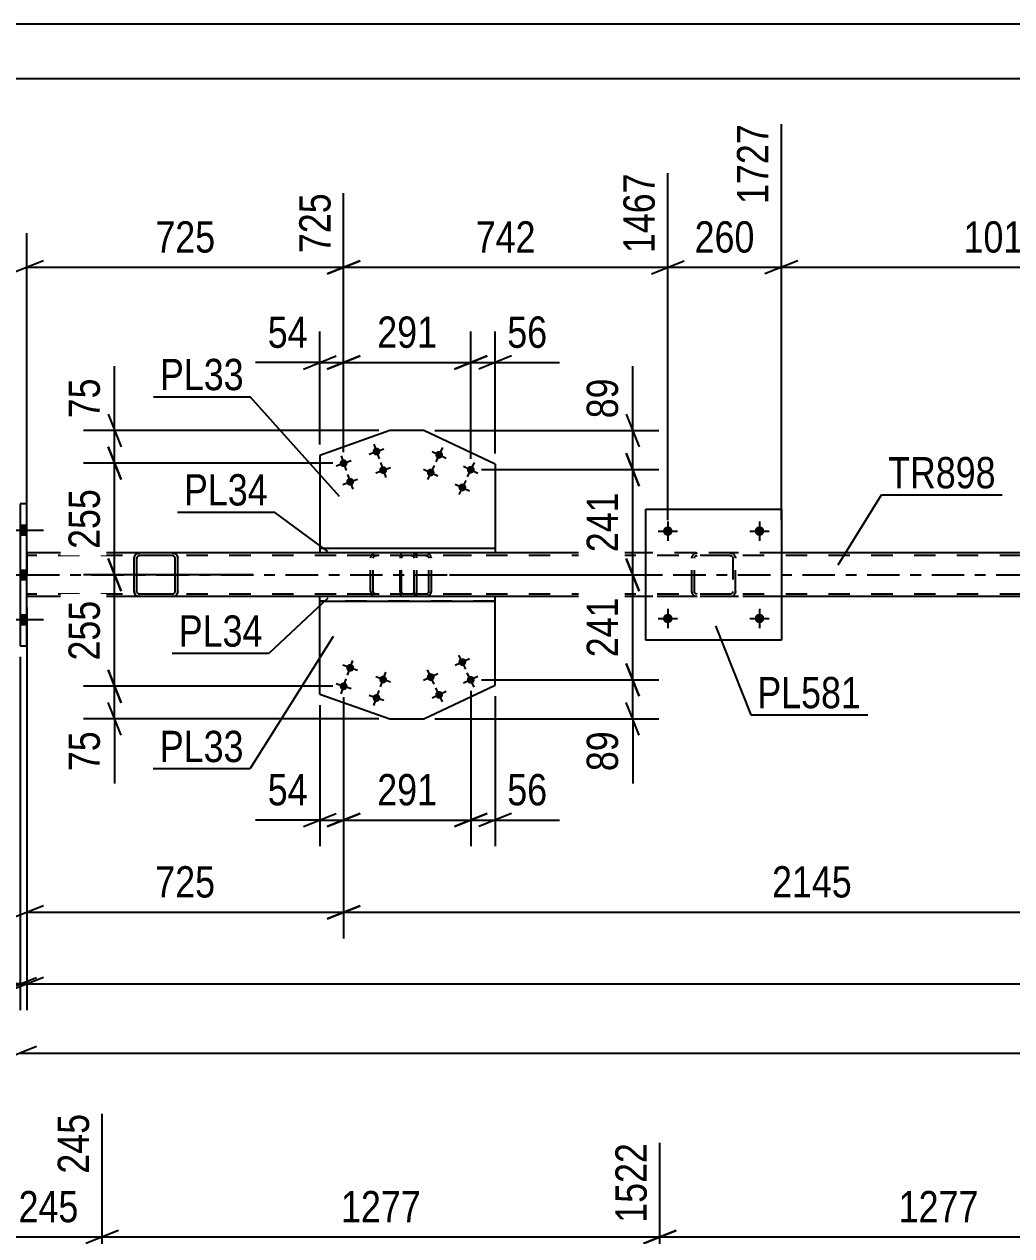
# Model space of a CAD drawing. Header units: millimetres. Extents: x 0 to 841, y 0 to 594.
# Drawn here: x 97.5 to 187.9, y 483.1 to 594 of the extents above; entities that cross this region are included whole.
import ezdxf

# ---------------------------------------------------------------- set-up
doc = ezdxf.new("R2010")
doc.units = ezdxf.units.MM
doc.linetypes.add('DXK_LINE_DOT2', pattern=[3.9198, 1.9599, -1.9599])
doc.linetypes.add('DXK_LINE_DOT3', pattern=[5.9187, 2.979, -0.9799, 0.9799, -0.9799])
doc.styles.add('Arial Narrow', font='ARIALN.TTF', dxfattribs={"height": 0.2})

# ---------------------------------------------------------------- blocks, each defined once
blk = doc.blocks.new('Unknown-275727060-1137')
at = {"color": 5, "linetype": 'Continuous'}
for p, q in [((841, 594), (0, 594)), ((836, 589), (5, 589))]:
    blk.add_line(p, q, dxfattribs=at)
blk = doc.blocks.new('Bolt-275727060-3352 - 3346')
at = {"linetype": 'Continuous'}
for points in [[(130.06, 554.99, -1), (129.38, 554.75, -1)], [(127.05, 553.92, -1), (126.37, 553.68, -1)], [(130.67, 553.29, -1), (129.99, 553.05, -1)], [(127.65, 552.22, -1), (126.97, 551.98, -1)]]:
    blk.add_hatch(color=1, dxfattribs=at).paths.add_polyline_path(points)
at = {"color": 1, "linetype": 'Continuous'}
for p, q in [((129.05, 554.63), (130.4, 555.11)), ((129.48, 555.55), (129.96, 554.19)), ((126.03, 553.56), (127.39, 554.04)), ((126.47, 554.48), (126.95, 553.12)), ((130.09, 553.85), (130.57, 552.49)), ((127.07, 552.78), (127.55, 551.42)), ((129.65, 552.93), (131, 553.41)), ((126.63, 551.86), (127.99, 552.34))]:
    blk.add_line(p, q, dxfattribs=at)
blk = doc.blocks.new('Bolt-275727060-3349 - 3346')
at = {"linetype": 'Continuous'}
for points in [[(137.26, 535.43, -1), (137.91, 535.74, -1)], [(134.36, 534.06, -1), (135.01, 534.37, -1)], [(138.03, 533.8, -1), (138.68, 534.11, -1)], [(135.13, 532.43, -1), (135.78, 532.74, -1)]]:
    blk.add_hatch(color=1, dxfattribs=at).paths.add_polyline_path(points)
at = {"color": 1, "linetype": 'Continuous'}
for p, q in [((138.23, 535.89), (136.93, 535.27)), ((137.89, 534.93), (137.27, 536.23)), ((135, 533.56), (134.38, 534.87)), ((135.34, 534.52), (134.04, 533.91)), ((139, 534.26), (137.7, 533.65)), ((138.66, 533.3), (138.04, 534.61)), ((136.11, 532.9), (134.81, 532.28)), ((135.77, 531.94), (135.15, 533.24))]:
    blk.add_line(p, q, dxfattribs=at)
blk = doc.blocks.new('Bolt-275727060-3350 - 3346')
at = {"linetype": 'Continuous'}
for points in [[(126.97, 535.18, -1), (127.65, 534.94, -1)], [(126.37, 533.49, -1), (127.05, 533.25, -1)], [(129.99, 534.11, -1), (130.66, 533.87, -1)], [(129.38, 532.42, -1), (130.06, 532.18, -1)]]:
    blk.add_hatch(color=1, dxfattribs=at).paths.add_polyline_path(points)
at = {"color": 1, "linetype": 'Continuous'}
for p, q in [((127.99, 534.82), (126.63, 535.3)), ((127.07, 534.39), (127.55, 535.74)), ((126.47, 532.69), (126.95, 534.05)), ((131, 533.75), (129.65, 534.23)), ((130.08, 533.32), (130.57, 534.67)), ((127.39, 533.13), (126.03, 533.61)), ((129.48, 531.62), (129.96, 532.98)), ((130.4, 532.06), (129.04, 532.54))]:
    blk.add_line(p, q, dxfattribs=at)
blk = doc.blocks.new('Bolt-275727060-3351 - 3346')
at = {"linetype": 'Continuous'}
for points in [[(135.78, 554.42, -1), (135.13, 554.73, -1)], [(135.01, 552.8, -1), (134.36, 553.1, -1)], [(138.68, 553.05, -1), (138.03, 553.36, -1)], [(137.91, 551.43, -1), (137.26, 551.74, -1)]]:
    blk.add_hatch(color=1, dxfattribs=at).paths.add_polyline_path(points)
at = {"color": 1, "linetype": 'Continuous'}
for p, q in [((134.81, 554.88), (136.11, 554.27)), ((135.77, 555.23), (135.15, 553.93)), ((138.66, 553.86), (138.04, 552.56)), ((134.04, 553.26), (135.34, 552.64)), ((135, 553.6), (134.38, 552.3)), ((137.7, 553.52), (139, 552.9)), ((136.93, 551.89), (138.23, 551.27)), ((137.89, 552.23), (137.27, 550.93))]:
    blk.add_line(p, q, dxfattribs=at)
blk = doc.blocks.new('Bolt-275727060-3372 - 3346')
at = {"linetype": 'Continuous'}
for points in [[(97.71, 547.24), (97.71, 548.12), (97.07, 548.12), (97.07, 547.24)], [(97.71, 547.24), (97.71, 548.12), (97.07, 548.12), (97.07, 547.24)], [(97.71, 547.24), (97.71, 548.12), (97.07, 548.12), (97.07, 547.24)], [(97.71, 543.14), (97.71, 544.02), (97.07, 544.02), (97.07, 543.14)], [(97.71, 543.14), (97.71, 544.02), (97.07, 544.02), (97.07, 543.14)], [(97.71, 539.04), (97.71, 539.92), (97.07, 539.92), (97.07, 539.04)], [(97.71, 539.04), (97.71, 539.92), (97.07, 539.92), (97.07, 539.04)], [(97.71, 539.04), (97.71, 539.92), (97.07, 539.92), (97.07, 539.04)]]:
    blk.add_hatch(color=1, dxfattribs=at).paths.add_polyline_path(points)
at = {"color": 1, "linetype": 'Continuous'}
for p, q in [((97.07, 548.12), (97.71, 548.12)), ((97.07, 548.12), (97.71, 548.12)), ((97.07, 548.12), (97.71, 548.12)), ((95.91, 547.68), (99.23, 547.68)), ((95.91, 547.68), (99.23, 547.68)), ((95.91, 547.68), (99.23, 547.68)), ((97.07, 547.24), (97.71, 547.24)), ((97.07, 547.24), (97.71, 547.24)), ((97.07, 547.24), (97.71, 547.24)), ((97.07, 544.02), (97.71, 544.02)), ((97.07, 544.02), (97.71, 544.02)), ((95.91, 543.58), (99.23, 543.58)), ((95.91, 543.58), (99.23, 543.58)), ((97.07, 543.14), (97.71, 543.14)), ((97.07, 543.14), (97.71, 543.14)), ((95.91, 539.48), (99.23, 539.48)), ((95.91, 539.48), (99.23, 539.48)), ((95.91, 539.48), (99.23, 539.48)), ((97.07, 539.92), (97.71, 539.92)), ((97.07, 539.92), (97.71, 539.92)), ((97.07, 539.92), (97.71, 539.92)), ((97.07, 539.04), (97.71, 539.04)), ((97.07, 539.04), (97.71, 539.04)), ((97.07, 539.04), (97.71, 539.04))]:
    blk.add_line(p, q, dxfattribs=at)
blk = doc.blocks.new('Part-275727060-3441 - 3346')
at = {"color": 7, "linetype": 'DXK_LINE_DOT2'}
for p, q in [((131.9, 545.29), (131.88, 545.1)), ((131.88, 542.06), (131.88, 545.1)), ((131.96, 545.44), (131.9, 545.29)), ((132.05, 545.55), (131.96, 545.44)), ((132.02, 545.1), (132.03, 545.19)), ((132.02, 542.06), (132.02, 545.1)), ((132.03, 545.19), (132.06, 545.27)), ((132.15, 545.58), (132.05, 545.55)), ((132.06, 545.27), (132.1, 545.32)), ((132.1, 545.32), (132.15, 545.34)), ((138.41, 545.58), (132.15, 545.58)), ((138.41, 545.34), (132.15, 545.34)), ((133.43, 545.34), (133.43, 545.58)), ((134.44, 545.55), (134.24, 545.58)), ((134.24, 545.34), (134.34, 545.32)), ((134.34, 545.32), (134.42, 545.27)), ((134.42, 545.27), (134.48, 545.19)), ((134.48, 545.19), (134.5, 545.1)), ((134.5, 542.06), (134.5, 545.1)), ((134.71, 545.27), (134.71, 545.29)), ((134.75, 545.1), (134.71, 545.27)), ((134.75, 542.06), (134.75, 545.1)), ((131.88, 542.06), (131.9, 541.88)), ((131.9, 541.88), (131.96, 541.72)), ((131.96, 541.72), (132.05, 541.62)), ((132.03, 541.97), (132.02, 542.06)), ((132.06, 541.89), (132.03, 541.97)), ((132.05, 541.62), (132.15, 541.58)), ((132.1, 541.84), (132.06, 541.89)), ((132.15, 541.82), (132.1, 541.84)), ((138.41, 541.82), (132.15, 541.82)), ((138.41, 541.58), (132.15, 541.58)), ((133.43, 541.58), (133.43, 541.82)), ((134.34, 541.84), (134.24, 541.82)), ((134.24, 541.58), (134.44, 541.62)), ((134.42, 541.89), (134.34, 541.84)), ((134.48, 541.97), (134.42, 541.89)), ((134.5, 542.06), (134.48, 541.97)), ((134.71, 541.88), (134.73, 541.97)), ((134.73, 541.97), (134.75, 542.06))]:
    blk.add_line(p, q, dxfattribs=at)
for centre, start, end in [((134.26, 545.09), 23.8494, 68.8059), ((134.26, 542.08), 291.1941, 336.1506)]:
    blk.add_arc(centre, 0.492, start, end, dxfattribs=at)
blk = doc.blocks.new('Part-275727060-3377 - 3346')
at = {"color": 2, "linetype": 'Continuous'}
for p, q in [((124.54, 532.65), (124.54, 541.18)), ((140.58, 533.46), (140.58, 541.18)), ((124.54, 532.65), (130.95, 530.38)), ((134.06, 530.38), (140.58, 533.46)), ((130.95, 530.38), (134.06, 530.38))]:
    blk.add_line(p, q, dxfattribs=at)
at = {"color": 7, "linetype": 'DXK_LINE_DOT2'}
blk.add_line((140.58, 541.18), (124.54, 541.18), dxfattribs=at)
blk = doc.blocks.new('Part-275727060-3382 - 3346')
at = {"color": 2, "linetype": 'Continuous'}
for p, q in [((140.58, 541.58), (124.54, 541.58)), ((124.54, 541.18), (124.54, 541.58)), ((140.58, 541.18), (140.58, 541.58)), ((124.54, 541.18), (140.58, 541.18))]:
    blk.add_line(p, q, dxfattribs=at)
blk = doc.blocks.new('Part-275727060-3387 - 3346')
at = {"color": 2, "linetype": 'Continuous'}
for p, q in [((140.58, 545.98), (124.54, 545.98)), ((124.54, 545.98), (124.54, 545.58)), ((140.58, 545.98), (140.58, 545.58)), ((140.58, 545.58), (124.54, 545.58))]:
    blk.add_line(p, q, dxfattribs=at)
blk = doc.blocks.new('Part-275727060-3422 - 3346')
at = {"color": 2, "linetype": 'Continuous'}
for p, q in [((130.95, 556.79), (124.54, 554.52)), ((134.06, 556.79), (130.95, 556.79)), ((140.58, 553.7), (134.06, 556.79)), ((124.54, 554.52), (124.54, 545.98)), ((140.58, 553.7), (140.58, 545.98))]:
    blk.add_line(p, q, dxfattribs=at)
at = {"color": 7, "linetype": 'DXK_LINE_DOT2'}
blk.add_line((140.58, 545.98), (124.54, 545.98), dxfattribs=at)
blk = doc.blocks.new('Part-275727060-3467 - 3346')
at = {"color": 2, "linetype": 'Continuous'}
for p, q in [((97.71, 550.08), (97.07, 550.08)), ((97.07, 550.08), (97.07, 537.08)), ((97.71, 537.08), (97.71, 550.08)), ((97.07, 537.08), (97.71, 537.08))]:
    blk.add_line(p, q, dxfattribs=at)
at = {"color": 7, "linetype": 'DXK_LINE_DOT2'}
for p, q in [((97.07, 550.08), (97.07, 537.08)), ((97.71, 537.08), (97.71, 550.08))]:
    blk.add_line(p, q, dxfattribs=at)
blk = doc.blocks.new('Part-275727060-3472 - 3346')
at = {"color": 2, "linetype": 'Continuous'}
for p, q in [((108, 545.58), (97.71, 545.58)), ((124.54, 545.58), (111.04, 545.58)), ((154.4, 545.58), (140.58, 545.58)), ((205.48, 545.58), (166.8, 545.58)), ((108, 541.58), (97.71, 541.58)), ((124.54, 541.58), (111.04, 541.58)), ((154.4, 541.58), (140.58, 541.58)), ((205.48, 541.58), (166.8, 541.58))]:
    blk.add_line(p, q, dxfattribs=at)
at = {"color": 7, "linetype": 'DXK_LINE_DOT2'}
for p, q in [((97.71, 545.58), (97.71, 545.58)), ((97.71, 545.58), (97.71, 541.58)), ((97.71, 541.58), (97.71, 545.58)), ((745.37, 545.34), (97.71, 545.34)), ((111.04, 545.58), (108, 545.58)), ((140.58, 545.58), (124.54, 545.58)), ((166.8, 545.58), (154.4, 545.58)), ((745.37, 541.82), (97.71, 541.82)), ((97.71, 541.58), (97.71, 541.58)), ((111.04, 541.58), (108, 541.58)), ((745.37, 541.58), (124.54, 541.58)), ((140.58, 541.58), (124.54, 541.58)), ((166.8, 541.58), (154.4, 541.58))]:
    blk.add_line(p, q, dxfattribs=at)
at = {"color": 7, "linetype": 'DXK_LINE_DOT3'}
blk.add_line((97.71, 543.58), (745.37, 543.58), dxfattribs=at)
blk = doc.blocks.new('Part-275727060-3474 - 3346')
at = {"color": 7, "linetype": 'DXK_LINE_DOT2'}
for p, q in [((132.92, 545.58), (124.82, 545.58)), ((132.92, 545.34), (124.82, 545.34)), ((129.21, 545.27), (129.17, 545.1)), ((129.17, 542.06), (129.17, 545.1)), ((129.21, 545.29), (129.21, 545.27)), ((129.43, 545.1), (129.45, 545.19)), ((129.43, 542.06), (129.43, 545.1)), ((129.45, 545.19), (129.5, 545.27)), ((129.68, 545.58), (129.49, 545.55)), ((129.5, 545.27), (129.59, 545.32)), ((129.59, 545.32), (129.68, 545.34)), ((133.11, 545.55), (132.92, 545.58)), ((132.92, 545.34), (133.02, 545.32)), ((133.02, 545.32), (133.1, 545.27)), ((133.1, 545.27), (133.15, 545.19)), ((133.15, 545.19), (133.17, 545.1)), ((133.17, 542.06), (133.17, 545.1)), ((133.39, 545.27), (133.39, 545.29)), ((133.43, 545.1), (133.39, 545.27)), ((133.43, 542.06), (133.43, 545.1)), ((132.92, 541.82), (124.82, 541.82)), ((132.92, 541.58), (124.82, 541.58)), ((129.17, 542.06), (129.19, 541.97)), ((129.19, 541.97), (129.21, 541.88)), ((129.45, 541.97), (129.43, 542.06)), ((129.5, 541.89), (129.45, 541.97)), ((129.49, 541.62), (129.68, 541.58)), ((129.59, 541.84), (129.5, 541.89)), ((129.68, 541.82), (129.59, 541.84)), ((133.02, 541.84), (132.92, 541.82)), ((132.92, 541.58), (133.11, 541.62)), ((133.1, 541.89), (133.02, 541.84)), ((133.15, 541.97), (133.1, 541.89)), ((133.17, 542.06), (133.15, 541.97)), ((133.39, 541.88), (133.41, 541.97)), ((133.41, 541.97), (133.43, 542.06))]:
    blk.add_line(p, q, dxfattribs=at)
for centre, start, end in [((129.66, 545.08), 110.7583, 155.68), ((132.94, 545.08), 24.32, 69.2417), ((129.66, 542.08), 204.32, 249.2417), ((132.94, 542.08), 290.7583, 335.68)]:
    blk.add_arc(centre, 0.496, start, end, dxfattribs=at)
blk = doc.blocks.new('Part-275727060-8225 - 3346')
at = {"color": 7, "linetype": 'DXK_LINE_DOT2'}
for p, q in [((158.6, 545.1), (158.64, 545.29)), ((158.64, 545.29), (158.6, 545.1)), ((158.6, 542.06), (158.6, 545.1)), ((158.84, 545.1), (158.86, 545.19)), ((158.84, 542.06), (158.84, 545.1)), ((158.86, 545.19), (158.91, 545.27)), ((158.9, 545.54), (159.08, 545.58)), ((159.08, 545.58), (158.9, 545.54)), ((158.91, 545.27), (158.99, 545.32)), ((158.99, 545.32), (159.08, 545.34)), ((162.12, 545.58), (159.08, 545.58)), ((162.12, 545.34), (159.08, 545.34)), ((162.12, 545.58), (162.31, 545.54)), ((162.31, 545.54), (162.12, 545.58)), ((162.12, 545.34), (162.21, 545.32)), ((162.21, 545.32), (162.29, 545.27)), ((162.29, 545.27), (162.34, 545.19)), ((162.34, 545.19), (162.36, 545.1)), ((162.36, 545.1), (162.36, 542.06)), ((162.57, 545.29), (162.6, 545.1)), ((162.6, 545.1), (162.57, 545.29)), ((162.6, 542.06), (162.6, 545.1)), ((158.64, 541.88), (158.6, 542.06)), ((158.6, 542.06), (158.64, 541.88)), ((158.86, 541.97), (158.84, 542.06)), ((158.91, 541.89), (158.86, 541.97)), ((159.08, 541.58), (158.9, 541.62)), ((158.9, 541.62), (159.08, 541.58)), ((158.99, 541.84), (158.91, 541.89)), ((159.08, 541.82), (158.99, 541.84)), ((162.12, 541.82), (159.08, 541.82)), ((162.12, 541.58), (159.08, 541.58)), ((162.21, 541.84), (162.12, 541.82)), ((162.31, 541.62), (162.12, 541.58)), ((162.12, 541.58), (162.31, 541.62)), ((162.29, 541.89), (162.21, 541.84)), ((162.34, 541.97), (162.29, 541.89)), ((162.36, 542.06), (162.34, 541.97)), ((162.6, 542.06), (162.57, 541.88)), ((162.57, 541.88), (162.6, 542.06))]:
    blk.add_line(p, q, dxfattribs=at)
at = {"color": 7, "linetype": 'DXK_LINE_DOT3'}
blk.add_line((160.6, 543.58), (160.6, 543.58), dxfattribs=at)
at = {"color": 7, "linetype": 'DXK_LINE_DOT2'}
for centre, start, end in [((159.08, 545.1), 112.5, 157.5), ((159.08, 545.1), 112.5, 157.5), ((162.12, 545.1), 22.5, 67.5), ((162.12, 545.1), 22.5, 67.5), ((159.08, 542.06), 202.5, 247.5), ((159.08, 542.06), 202.5, 247.5), ((162.12, 542.06), 292.5, 337.5), ((162.12, 542.06), 292.5, 337.5)]:
    blk.add_arc(centre, 0.48, start, end, dxfattribs=at)
blk = doc.blocks.new('Part-275727060-8226 - 3346')
at = {"color": 2, "linetype": 'Continuous'}
for p, q in [((154.4, 537.58), (154.4, 549.58)), ((154.4, 549.58), (166.8, 549.58)), ((166.8, 549.58), (166.8, 537.58)), ((166.8, 537.58), (154.4, 537.58))]:
    blk.add_line(p, q, dxfattribs=at)
blk = doc.blocks.new('Part-275727060-8227 - 3346')
at = {"color": 2, "linetype": 'Continuous'}
for p, q in [((107.56, 545.29), (107.52, 545.1)), ((107.52, 542.06), (107.52, 545.1)), ((107.78, 545.19), (107.76, 545.1)), ((107.76, 542.06), (107.76, 545.1)), ((107.83, 545.27), (107.78, 545.19)), ((108, 545.58), (107.82, 545.54)), ((107.91, 545.32), (107.83, 545.27)), ((108, 545.34), (107.91, 545.32)), ((111.04, 545.58), (108, 545.58)), ((111.04, 545.34), (108, 545.34)), ((111.22, 545.54), (111.04, 545.58)), ((111.13, 545.32), (111.04, 545.34)), ((111.21, 545.27), (111.13, 545.32)), ((111.26, 545.19), (111.21, 545.27)), ((111.28, 545.1), (111.26, 545.19)), ((111.28, 542.06), (111.28, 545.1)), ((111.52, 545.1), (111.48, 545.29)), ((111.52, 542.06), (111.52, 545.1)), ((107.52, 542.06), (107.56, 541.88)), ((107.78, 541.97), (107.76, 542.06)), ((107.78, 541.97), (107.83, 541.89)), ((107.82, 541.62), (108, 541.58)), ((107.83, 541.89), (107.91, 541.84)), ((107.91, 541.84), (108, 541.82)), ((111.04, 541.82), (108, 541.82)), ((111.04, 541.58), (108, 541.58)), ((111.04, 541.82), (111.13, 541.84)), ((111.04, 541.58), (111.22, 541.62)), ((111.13, 541.84), (111.21, 541.89)), ((111.21, 541.89), (111.26, 541.97)), ((111.26, 541.97), (111.28, 542.06)), ((111.48, 541.88), (111.52, 542.06))]:
    blk.add_line(p, q, dxfattribs=at)
at = {"color": 7, "linetype": 'DXK_LINE_DOT2'}
for p, q in [((107.52, 545.1), (107.56, 545.29)), ((107.82, 545.54), (108, 545.58)), ((111.04, 545.58), (111.22, 545.54)), ((111.48, 545.29), (111.52, 545.1)), ((107.56, 541.88), (107.52, 542.06)), ((108, 541.58), (107.82, 541.62)), ((111.22, 541.62), (111.04, 541.58)), ((111.52, 542.06), (111.48, 541.88))]:
    blk.add_line(p, q, dxfattribs=at)
at = {"color": 2, "linetype": 'Continuous'}
for centre, start, end in [((108, 545.1), 112.5, 157.5), ((111.04, 545.1), 22.5, 67.5), ((108, 542.06), 202.5, 247.5), ((111.04, 542.06), 292.5, 337.5)]:
    blk.add_arc(centre, 0.48, start, end, dxfattribs=at)
at = {"color": 7, "linetype": 'DXK_LINE_DOT2'}
for centre, start, end in [((108, 545.1), 112.5, 157.5), ((111.04, 545.1), 22.5, 67.5), ((108, 542.06), 202.5, 247.5), ((111.04, 542.06), 292.5, 337.5)]:
    blk.add_arc(centre, 0.48, start, end, dxfattribs=at)
blk = doc.blocks.new('Bolt-275727060-8252 - 3346')
at = {"linetype": 'Continuous'}
for points in [[(156.84, 539.58, -1), (155.96, 539.58, -1)], [(165.24, 539.58, -1), (164.36, 539.58, -1)]]:
    blk.add_hatch(color=1, dxfattribs=at).paths.add_polyline_path(points)
at = {"color": 1, "linetype": 'Continuous'}
for p, q in [((156.4, 540.46), (156.4, 538.7)), ((164.8, 540.46), (164.8, 538.7)), ((155.52, 539.58), (157.28, 539.58)), ((163.92, 539.58), (165.68, 539.58))]:
    blk.add_line(p, q, dxfattribs=at)
blk = doc.blocks.new('Bolt-275727060-8253 - 3346')
at = {"linetype": 'Continuous'}
for points in [[(156.84, 547.58, -1), (155.96, 547.58, -1)], [(165.24, 547.58, -1), (164.36, 547.58, -1)]]:
    blk.add_hatch(color=1, dxfattribs=at).paths.add_polyline_path(points)
at = {"color": 1, "linetype": 'Continuous'}
for p, q in [((156.4, 548.46), (156.4, 546.7)), ((164.8, 548.46), (164.8, 546.7)), ((155.52, 547.58), (157.28, 547.58)), ((163.92, 547.58), (165.68, 547.58))]:
    blk.add_line(p, q, dxfattribs=at)
blk = doc.blocks.new('StraightDimension-275727060-3623 - 3346')
at = {"color": 7, "linetype": 'Continuous'}
for p, q in [((152.59, 545.08), (153.79, 542.08)), ((136.41, 543.58), (155.59, 543.58)), ((153.19, 533.96), (153.19, 543.58)), ((153.79, 532.46), (152.59, 535.46)), ((139.35, 533.96), (155.59, 533.96))]:
    blk.add_line(p, q, dxfattribs=at)
at = {"color": 0}
blk.add_wipeout([(152.44, 542.11), (148.24, 542.11), (148.24, 535.43), (152.44, 535.43)], dxfattribs=at)
at = {"color": 3, "style": 'Arial Narrow'}
blk.add_text('241', height=2.863, rotation=90.0002, dxfattribs=at).set_placement((151.84, 536.03))
blk = doc.blocks.new('StraightDimension-275727060-3824 - 3346')
at = {"color": 7, "linetype": 'Continuous'}
for p, q in [((98.57, 500.37), (95.57, 499.17)), ((97.07, 499.77), (791.03, 499.77))]:
    blk.add_line(p, q, dxfattribs=at)
blk = doc.blocks.new('StraightDimension-275727060-3681 - 3346')
at = {"color": 7, "linetype": 'Continuous'}
for p, q in [((124.54, 555.52), (124.54, 565.87)), ((126.71, 554.8), (126.71, 565.87)), ((124.54, 563.02), (118.64, 563.02)), ((124.54, 563.02), (118.64, 563.02)), ((123.04, 562.42), (126.04, 563.62)), ((124.54, 563.02), (126.71, 563.02)), ((128.21, 563.62), (125.21, 562.42))]:
    blk.add_line(p, q, dxfattribs=at)
at = {"color": 0}
blk.add_wipeout([(124.02, 563.77), (124.02, 567.97), (119.16, 567.97), (119.16, 563.77)], dxfattribs=at)
at = {"color": 3, "style": 'Arial Narrow'}
blk.add_text('54', height=2.863, dxfattribs=at).set_placement((119.76, 564.37))
blk = doc.blocks.new('StraightDimension-275727060-3607 - 3346')
at = {"color": 7, "linetype": 'Continuous'}
for p, q in [((152.59, 554.71), (153.79, 551.71)), ((139.35, 553.21), (155.59, 553.21)), ((153.19, 543.58), (153.19, 553.21)), ((153.79, 542.08), (152.59, 545.08)), ((136.41, 543.58), (155.59, 543.58))]:
    blk.add_line(p, q, dxfattribs=at)
at = {"color": 0}
blk.add_wipeout([(152.44, 551.74), (148.24, 551.74), (148.24, 545.05), (152.44, 545.05)], dxfattribs=at)
at = {"color": 3, "style": 'Arial Narrow'}
blk.add_text('241', height=2.863, rotation=90.0002, dxfattribs=at).set_placement((151.84, 545.65))
blk = doc.blocks.new('StraightDimension-275727060-14430 - 3346')
at = {"color": 7, "linetype": 'Continuous'}
for p, q in [((126.71, 554.8), (126.71, 578.52)), ((97.71, 546.58), (97.71, 574.87)), ((99.21, 572.34), (96.21, 571.14)), ((97.71, 571.74), (126.71, 571.74)), ((125.21, 571.14), (128.21, 572.34))]:
    blk.add_line(p, q, dxfattribs=at)
at = {"color": 0}
blk.add_wipeout([(115.55, 572.49), (115.55, 576.69), (108.87, 576.69), (108.87, 572.49)], dxfattribs=at)
at = {"color": 3, "style": 'Arial Narrow'}
blk.add_text('725', height=2.863, dxfattribs=at).set_placement((109.47, 573.09))
at = {"color": 0, "linetype": 'Continuous'}
for points in [[(126.11, 579.12), (121.91, 579.12), (121.91, 572.44), (126.11, 572.44)], [(97.11, 575.47), (92.91, 575.47), (92.91, 572.44), (97.11, 572.44)]]:
    blk.add_wipeout(points, dxfattribs=at)
at = {"color": 3, "linetype": 'Continuous', "style": 'Arial Narrow'}
for s, height, p in [('725', 2.863, (125.51, 573.04)), ('0', 2.86, (96.51, 573.04))]:
    blk.add_text(s, height=height, rotation=90.0002, dxfattribs=at).set_placement(p)
blk = doc.blocks.new('StraightDimension-275727060-3670 - 3346')
at = {"color": 7, "linetype": 'Continuous'}
for p, q in [((138.35, 532.96), (138.35, 518.72)), ((140.58, 532.46), (140.58, 518.72)), ((136.85, 520.52), (139.85, 521.72)), ((142.08, 521.72), (139.08, 520.52)), ((138.35, 521.12), (140.58, 521.12)), ((140.58, 521.12), (146.48, 521.12)), ((140.58, 521.12), (146.48, 521.12))]:
    blk.add_line(p, q, dxfattribs=at)
at = {"color": 0}
blk.add_wipeout([(145.96, 521.87), (145.96, 526.07), (141.1, 526.07), (141.1, 521.87)], dxfattribs=at)
at = {"color": 3, "style": 'Arial Narrow'}
blk.add_text('56', height=2.863, dxfattribs=at).set_placement((141.7, 522.47))
blk = doc.blocks.new('StraightDimension-275727060-3541 - 3346')
at = {"color": 7, "linetype": 'Continuous'}
for p, q in [((105.13, 534.87), (106.33, 531.87)), ((125.71, 533.37), (102.88, 533.37)), ((105.73, 530.38), (105.73, 533.37)), ((106.33, 528.88), (105.13, 531.88)), ((129.95, 530.38), (102.88, 530.38)), ((105.73, 530.38), (105.73, 524.47)), ((105.73, 530.38), (105.73, 524.47))]:
    blk.add_line(p, q, dxfattribs=at)
at = {"color": 0}
blk.add_wipeout([(104.98, 529.85), (100.78, 529.85), (100.78, 525), (104.98, 525)], dxfattribs=at)
at = {"color": 3, "style": 'Arial Narrow'}
blk.add_text('75', height=2.863, rotation=90.0002, dxfattribs=at).set_placement((104.38, 525.6))
blk = doc.blocks.new('StraightDimension-275727060-3554 - 3346')
at = {"color": 7, "linetype": 'Continuous'}
for p, q in [((105.13, 545.08), (106.33, 542.08)), ((118.38, 543.58), (102.88, 543.58)), ((105.73, 533.37), (105.73, 543.58)), ((106.33, 531.87), (105.13, 534.87)), ((125.71, 533.37), (102.88, 533.37))]:
    blk.add_line(p, q, dxfattribs=at)
at = {"color": 0}
blk.add_wipeout([(104.98, 541.82), (100.78, 541.82), (100.78, 535.13), (104.98, 535.13)], dxfattribs=at)
at = {"color": 3, "style": 'Arial Narrow'}
blk.add_text('255', height=2.863, rotation=90.0002, dxfattribs=at).set_placement((104.38, 535.73))
blk = doc.blocks.new('StraightDimension-275727060-3570 - 3346')
at = {"color": 7, "linetype": 'Continuous'}
for p, q in [((105.13, 555.3), (106.33, 552.3)), ((125.71, 553.8), (102.88, 553.8)), ((105.73, 543.58), (105.73, 553.8)), ((106.33, 542.08), (105.13, 545.08)), ((118.38, 543.58), (102.88, 543.58))]:
    blk.add_line(p, q, dxfattribs=at)
at = {"color": 0}
blk.add_wipeout([(104.98, 552.03), (100.78, 552.03), (100.78, 545.35), (104.98, 545.35)], dxfattribs=at)
at = {"color": 3, "style": 'Arial Narrow'}
blk.add_text('255', height=2.863, rotation=90.0002, dxfattribs=at).set_placement((104.38, 545.95))
blk = doc.blocks.new('StraightDimension-275727060-3586 - 3346')
at = {"color": 7, "linetype": 'Continuous'}
for p, q in [((105.73, 556.79), (105.73, 562.69)), ((105.73, 556.79), (105.73, 562.69)), ((105.13, 558.29), (106.33, 555.29)), ((129.95, 556.79), (102.88, 556.79)), ((105.73, 553.8), (105.73, 556.79)), ((106.33, 552.3), (105.13, 555.3)), ((125.71, 553.8), (102.88, 553.8))]:
    blk.add_line(p, q, dxfattribs=at)
at = {"color": 0}
blk.add_wipeout([(104.98, 562.17), (100.78, 562.17), (100.78, 557.31), (104.98, 557.31)], dxfattribs=at)
at = {"color": 3, "style": 'Arial Narrow'}
blk.add_text('75', height=2.863, rotation=90.0002, dxfattribs=at).set_placement((104.38, 557.91))
blk = doc.blocks.new('StraightDimension-275727060-3597 - 3346')
at = {"color": 7, "linetype": 'Continuous'}
for p, q in [((153.19, 556.79), (153.19, 562.69)), ((153.19, 556.79), (153.19, 562.69)), ((152.59, 558.29), (153.79, 555.29)), ((135.06, 556.79), (155.59, 556.79)), ((153.19, 553.21), (153.19, 556.79)), ((153.79, 551.71), (152.59, 554.71)), ((139.35, 553.21), (155.59, 553.21))]:
    blk.add_line(p, q, dxfattribs=at)
at = {"color": 0}
blk.add_wipeout([(152.44, 562.17), (148.24, 562.17), (148.24, 557.31), (152.44, 557.31)], dxfattribs=at)
at = {"color": 3, "style": 'Arial Narrow'}
blk.add_text('89', height=2.863, rotation=90.0002, dxfattribs=at).set_placement((151.84, 557.91))
blk = doc.blocks.new('StraightDimension-275727060-3639 - 3346')
at = {"color": 7, "linetype": 'Continuous'}
for p, q in [((152.59, 535.46), (153.79, 532.46)), ((139.35, 533.96), (155.59, 533.96)), ((153.19, 530.38), (153.19, 533.96)), ((153.79, 528.88), (152.59, 531.88)), ((135.06, 530.38), (155.59, 530.38)), ((153.19, 530.38), (153.19, 524.47)), ((153.19, 530.38), (153.19, 524.47))]:
    blk.add_line(p, q, dxfattribs=at)
at = {"color": 0}
blk.add_wipeout([(152.44, 529.85), (148.24, 529.85), (148.24, 525), (152.44, 525)], dxfattribs=at)
at = {"color": 3, "style": 'Arial Narrow'}
blk.add_text('89', height=2.863, rotation=90.0002, dxfattribs=at).set_placement((151.84, 525.6))
blk = doc.blocks.new('StraightDimension-275727060-3650 - 3346')
at = {"color": 7, "linetype": 'Continuous'}
for p, q in [((124.54, 531.65), (124.54, 518.72)), ((126.71, 532.37), (126.71, 518.72)), ((123.04, 520.52), (126.04, 521.72)), ((128.21, 521.72), (125.21, 520.52)), ((124.54, 521.12), (118.64, 521.12)), ((124.54, 521.12), (118.64, 521.12)), ((124.54, 521.12), (126.71, 521.12))]:
    blk.add_line(p, q, dxfattribs=at)
at = {"color": 0}
blk.add_wipeout([(124.02, 521.87), (124.02, 526.07), (119.16, 526.07), (119.16, 521.87)], dxfattribs=at)
at = {"color": 3, "style": 'Arial Narrow'}
blk.add_text('54', height=2.863, dxfattribs=at).set_placement((119.76, 522.47))
blk = doc.blocks.new('StraightDimension-275727060-3660 - 3346')
at = {"color": 7, "linetype": 'Continuous'}
for p, q in [((138.35, 532.96), (138.35, 518.72)), ((126.71, 532.37), (126.71, 518.72)), ((125.21, 520.52), (128.21, 521.72)), ((139.85, 521.72), (136.85, 520.52)), ((126.71, 521.12), (138.35, 521.12))]:
    blk.add_line(p, q, dxfattribs=at)
at = {"color": 0}
blk.add_wipeout([(135.87, 521.87), (135.87, 526.07), (129.19, 526.07), (129.19, 521.87)], dxfattribs=at)
at = {"color": 3, "style": 'Arial Narrow'}
blk.add_text('291', height=2.863, dxfattribs=at).set_placement((129.79, 522.47))
blk = doc.blocks.new('StraightDimension-275727060-3691 - 3346')
at = {"color": 7, "linetype": 'Continuous'}
for p, q in [((126.71, 554.8), (126.71, 565.87)), ((138.35, 554.21), (138.35, 565.87)), ((125.21, 562.42), (128.21, 563.62)), ((126.71, 563.02), (138.35, 563.02)), ((139.85, 563.62), (136.85, 562.42))]:
    blk.add_line(p, q, dxfattribs=at)
at = {"color": 0}
blk.add_wipeout([(135.87, 563.77), (135.87, 567.97), (129.19, 567.97), (129.19, 563.77)], dxfattribs=at)
at = {"color": 3, "style": 'Arial Narrow'}
blk.add_text('291', height=2.863, dxfattribs=at).set_placement((129.79, 564.37))
blk = doc.blocks.new('StraightDimension-275727060-3701 - 3346')
at = {"color": 7, "linetype": 'Continuous'}
for p, q in [((138.35, 554.21), (138.35, 565.87)), ((140.58, 554.7), (140.58, 565.87)), ((136.85, 562.42), (139.85, 563.62)), ((138.35, 563.02), (140.58, 563.02)), ((142.08, 563.62), (139.08, 562.42)), ((140.58, 563.02), (146.48, 563.02)), ((140.58, 563.02), (146.48, 563.02))]:
    blk.add_line(p, q, dxfattribs=at)
at = {"color": 0}
blk.add_wipeout([(145.96, 563.77), (145.96, 567.97), (141.1, 567.97), (141.1, 563.77)], dxfattribs=at)
at = {"color": 3, "style": 'Arial Narrow'}
blk.add_text('56', height=2.863, dxfattribs=at).set_placement((141.7, 564.37))
blk = doc.blocks.new('StraightDimension-275727060-3835 - 3346')
at = {"color": 7, "linetype": 'Continuous'}
for p, q in [((97.07, 536.08), (97.07, 503.71)), ((97.71, 536.08), (97.71, 503.71)), ((97.07, 506.11), (91.16, 506.11)), ((97.07, 506.11), (91.16, 506.11)), ((95.57, 505.51), (98.57, 506.71)), ((99.21, 506.71), (96.21, 505.51)), ((97.07, 506.11), (97.71, 506.11))]:
    blk.add_line(p, q, dxfattribs=at)
at = {"color": 0}
blk.add_wipeout([(96.54, 506.86), (96.54, 511.06), (91.69, 511.06), (91.69, 506.86)], dxfattribs=at)
at = {"color": 3, "style": 'Arial Narrow'}
blk.add_text('16', height=2.863, dxfattribs=at).set_placement((92.29, 507.46))
blk = doc.blocks.new('StraightDimension-275727060-3845 - 3346')
at = {"color": 7, "linetype": 'Continuous'}
for p, q in [((97.71, 536.08), (97.71, 503.71)), ((99.21, 506.71), (96.21, 505.51)), ((97.71, 506.11), (790.39, 506.11))]:
    blk.add_line(p, q, dxfattribs=at)
blk = doc.blocks.new('StraightDimension-275727060-3866 - 3346')
at = {"color": 7, "linetype": 'Continuous'}
for p, q in [((97.71, 540.58), (97.71, 510.28)), ((126.71, 532.37), (126.71, 510.28)), ((99.21, 513.28), (96.21, 512.08)), ((97.71, 512.68), (126.71, 512.68)), ((125.21, 512.08), (128.21, 513.28))]:
    blk.add_line(p, q, dxfattribs=at)
at = {"color": 0}
blk.add_wipeout([(115.55, 513.43), (115.55, 517.63), (108.86, 517.63), (108.86, 513.43)], dxfattribs=at)
at = {"color": 3, "style": 'Arial Narrow'}
blk.add_text('725', height=2.863, dxfattribs=at).set_placement((109.46, 514.03))
blk = doc.blocks.new('StraightDimension-275727060-3872 - 3346')
at = {"color": 7, "linetype": 'Continuous'}
for p, q in [((212.5, 536.47), (212.5, 510.28)), ((126.71, 532.37), (126.71, 510.28)), ((128.21, 513.28), (125.21, 512.08)), ((126.71, 512.68), (212.5, 512.68)), ((211, 512.08), (214, 513.28))]:
    blk.add_line(p, q, dxfattribs=at)
at = {"color": 0}
blk.add_wipeout([(173.86, 513.43), (173.86, 517.63), (165.35, 517.63), (165.35, 513.43)], dxfattribs=at)
at = {"color": 3, "style": 'Arial Narrow'}
blk.add_text('2145', height=2.863, dxfattribs=at).set_placement((165.95, 514.03))
blk = doc.blocks.new('StraightDimension-275727060-14427 - 3346')
at = {"color": 7, "linetype": 'Continuous'}
for p, q in [((166.8, 548.58), (166.8, 584.85)), ((207.48, 548.58), (207.48, 584.85)), ((168.3, 572.34), (165.3, 571.14)), ((166.8, 571.74), (207.48, 571.74)), ((205.98, 571.14), (208.98, 572.34))]:
    blk.add_line(p, q, dxfattribs=at)
at = {"color": 0, "linetype": 'Continuous'}
blk.add_wipeout([(206.88, 585.45), (202.68, 585.45), (202.68, 576.94), (206.88, 576.94)], dxfattribs=at)
at = {"color": 0}
blk.add_wipeout([(191.4, 572.49), (191.4, 576.69), (182.89, 576.69), (182.89, 572.49)], dxfattribs=at)
at = {"color": 3, "linetype": 'Continuous', "style": 'Arial Narrow'}
blk.add_text('2744', height=2.863, rotation=90.0002, dxfattribs=at).set_placement((206.28, 577.54))
at = {"color": 3, "style": 'Arial Narrow'}
blk.add_text('1017', height=2.863, dxfattribs=at).set_placement((183.49, 573.09))
blk = doc.blocks.new('StraightDimension-275727060-14428 - 3346')
at = {"color": 7, "linetype": 'Continuous'}
for p, q in [((166.8, 548.58), (166.8, 584.85)), ((156.4, 548.58), (156.4, 580.35)), ((154.9, 571.14), (157.9, 572.34)), ((156.4, 571.74), (166.8, 571.74)), ((168.3, 572.34), (165.3, 571.14))]:
    blk.add_line(p, q, dxfattribs=at)
at = {"color": 0}
blk.add_wipeout([(164.94, 572.49), (164.94, 576.69), (158.26, 576.69), (158.26, 572.49)], dxfattribs=at)
at = {"color": 3, "style": 'Arial Narrow'}
blk.add_text('260', height=2.863, dxfattribs=at).set_placement((158.86, 573.09))
at = {"color": 0, "linetype": 'Continuous'}
blk.add_wipeout([(166.2, 585.45), (162, 585.45), (162, 576.94), (166.2, 576.94)], dxfattribs=at)
at = {"color": 3, "linetype": 'Continuous', "style": 'Arial Narrow'}
blk.add_text('1727', height=2.863, rotation=90.0002, dxfattribs=at).set_placement((165.6, 577.54))
blk = doc.blocks.new('StraightDimension-275727060-14429 - 3346')
at = {"color": 7, "linetype": 'Continuous'}
for p, q in [((156.4, 548.58), (156.4, 580.35)), ((126.71, 554.8), (126.71, 578.52)), ((128.21, 572.34), (125.21, 571.14)), ((126.71, 571.74), (156.4, 571.74)), ((154.9, 571.14), (157.9, 572.34))]:
    blk.add_line(p, q, dxfattribs=at)
at = {"color": 0}
blk.add_wipeout([(144.9, 572.49), (144.9, 576.69), (138.21, 576.69), (138.21, 572.49)], dxfattribs=at)
at = {"color": 3, "style": 'Arial Narrow'}
blk.add_text('742', height=2.863, dxfattribs=at).set_placement((138.81, 573.09))
at = {"color": 0, "linetype": 'Continuous'}
blk.add_wipeout([(155.8, 580.95), (151.6, 580.95), (151.6, 572.44), (155.8, 572.44)], dxfattribs=at)
at = {"color": 3, "linetype": 'Continuous', "style": 'Arial Narrow'}
blk.add_text('1467', height=2.863, rotation=90.0002, dxfattribs=at).set_placement((155.2, 573.04))
blk = doc.blocks.new('StraightDimension-275727060-16350 - 1361')
at = {"color": 7, "linetype": 'Continuous'}
for p, q in [((104.59, 447.78), (104.59, 494.22)), ((155.67, 448.48), (155.67, 491.55)), ((106.09, 483.54), (103.09, 482.34)), ((104.59, 482.94), (155.67, 482.94)), ((154.17, 482.34), (157.17, 483.54))]:
    blk.add_line(p, q, dxfattribs=at)
at = {"color": 0}
blk.add_wipeout([(134.38, 483.69), (134.38, 487.89), (125.87, 487.89), (125.87, 483.69)], dxfattribs=at)
at = {"color": 3, "style": 'Arial Narrow'}
blk.add_text('1277', height=2.863, dxfattribs=at).set_placement((126.47, 484.29))
at = {"color": 0, "linetype": 'Continuous'}
blk.add_wipeout([(155.07, 492.15), (150.87, 492.15), (150.87, 483.64), (155.07, 483.64)], dxfattribs=at)
at = {"color": 3, "linetype": 'Continuous', "style": 'Arial Narrow'}
blk.add_text('1522', height=2.863, rotation=90.0002, dxfattribs=at).set_placement((154.47, 484.24))
blk = doc.blocks.new('StraightDimension-275727060-16351 - 1361')
at = {"color": 7, "linetype": 'Continuous'}
for p, q in [((104.59, 447.78), (104.59, 494.22)), ((94.77, 440.64), (94.77, 486.07)), ((93.27, 482.34), (96.27, 483.54)), ((94.77, 482.94), (104.59, 482.94)), ((106.09, 483.54), (103.09, 482.34))]:
    blk.add_line(p, q, dxfattribs=at)
at = {"color": 0}
blk.add_wipeout([(103.02, 483.69), (103.02, 487.89), (96.34, 487.89), (96.34, 483.69)], dxfattribs=at)
at = {"color": 0, "linetype": 'Continuous'}
blk.add_wipeout([(94.17, 486.67), (89.97, 486.67), (89.97, 483.64), (94.17, 483.64)], dxfattribs=at)
at = {"color": 3, "style": 'Arial Narrow'}
blk.add_text('245', height=2.863, dxfattribs=at).set_placement((96.94, 484.29))
at = {"color": 3, "linetype": 'Continuous', "style": 'Arial Narrow'}
blk.add_text('0', height=2.86, rotation=90.0002, dxfattribs=at).set_placement((93.57, 484.24))
at = {"color": 0, "linetype": 'Continuous'}
blk.add_wipeout([(103.99, 494.82), (99.79, 494.82), (99.79, 488.14), (103.99, 488.14)], dxfattribs=at)
at = {"color": 3, "linetype": 'Continuous', "style": 'Arial Narrow'}
blk.add_text('245', height=2.863, rotation=90.0002, dxfattribs=at).set_placement((103.39, 488.74))
blk = doc.blocks.new('StraightDimension-275727060-16349 - 1361')
at = {"color": 7, "linetype": 'Continuous'}
for p, q in [((155.67, 448.48), (155.67, 491.55)), ((206.75, 446.88), (206.75, 491.55)), ((157.17, 483.54), (154.17, 482.34)), ((155.67, 482.94), (206.75, 482.94)), ((205.25, 482.34), (208.25, 483.54))]:
    blk.add_line(p, q, dxfattribs=at)
at = {"color": 0}
blk.add_wipeout([(185.47, 483.69), (185.47, 487.89), (176.95, 487.89), (176.95, 483.69)], dxfattribs=at)
at = {"color": 3, "style": 'Arial Narrow'}
blk.add_text('1277', height=2.863, dxfattribs=at).set_placement((177.55, 484.29))
at = {"color": 0, "linetype": 'Continuous'}
blk.add_wipeout([(206.15, 492.15), (201.95, 492.15), (201.95, 483.64), (206.15, 483.64)], dxfattribs=at)
at = {"color": 3, "linetype": 'Continuous', "style": 'Arial Narrow'}
blk.add_text('2799', height=2.863, rotation=90.0002, dxfattribs=at).set_placement((205.55, 484.24))
blk = doc.blocks.new('Mark-275727060-3373 - 3346')
at = {"color": 30, "linetype": 'Continuous'}
for p in [(125.76, 537.94), (109.28, 525.83)]:
    blk.add_line(p, (118.15, 525.83), dxfattribs=at)
at = {"color": 0}
blk.add_wipeout([(117.55, 526.43), (117.55, 529.43), (109.88, 529.43), (109.88, 526.43)], dxfattribs=at)
blk.add_wipeout([(117.55, 526.43), (117.55, 529.43), (109.88, 529.43), (109.88, 526.43)], dxfattribs=at)
at = {"color": 3, "style": 'Arial Narrow'}
blk.add_text('PL33', height=2.863, dxfattribs=at).set_placement((109.88, 526.43))
blk = doc.blocks.new('Mark-275727060-3378 - 3346')
at = {"color": 30, "linetype": 'Continuous'}
for p in [(125.26, 541.44), (111.01, 536.4)]:
    blk.add_line(p, (119.88, 536.4), dxfattribs=at)
at = {"color": 0}
blk.add_wipeout([(119.28, 537), (119.28, 540), (111.61, 540), (111.61, 537)], dxfattribs=at)
blk.add_wipeout([(119.28, 537), (119.28, 540), (111.61, 540), (111.61, 537)], dxfattribs=at)
at = {"color": 3, "style": 'Arial Narrow'}
blk.add_text('PL34', height=2.863, dxfattribs=at).set_placement((111.61, 537))
blk = doc.blocks.new('Mark-275727060-3383 - 3346')
at = {"color": 30, "linetype": 'Continuous'}
for p in [(111.49, 549.33), (125.26, 545.72)]:
    blk.add_line(p, (120.37, 549.33), dxfattribs=at)
at = {"color": 0}
blk.add_wipeout([(119.77, 549.93), (119.77, 552.93), (112.09, 552.93), (112.09, 549.93)], dxfattribs=at)
blk.add_wipeout([(119.77, 549.93), (119.77, 552.93), (112.09, 552.93), (112.09, 549.93)], dxfattribs=at)
at = {"color": 3, "style": 'Arial Narrow'}
blk.add_text('PL34', height=2.863, dxfattribs=at).set_placement((112.09, 549.93))
blk = doc.blocks.new('Mark-275727060-3418 - 3346')
at = {"color": 30, "linetype": 'Continuous'}
for p in [(109.29, 559.89), (126.32, 550.76)]:
    blk.add_line(p, (118.16, 559.89), dxfattribs=at)
at = {"color": 0}
blk.add_wipeout([(117.56, 560.49), (117.56, 563.49), (109.89, 563.49), (109.89, 560.49)], dxfattribs=at)
blk.add_wipeout([(117.56, 560.49), (117.56, 563.49), (109.89, 563.49), (109.89, 560.49)], dxfattribs=at)
at = {"color": 3, "style": 'Arial Narrow'}
blk.add_text('PL33', height=2.863, dxfattribs=at).set_placement((109.89, 560.49))
blk = doc.blocks.new('Mark-275727060-3468 - 3346')
at = {"color": 30, "linetype": 'Continuous'}
for p, q in [((172, 544.49), (175.98, 550.9)), ((175.98, 550.9), (187.04, 550.9))]:
    blk.add_line(p, q, dxfattribs=at)
at = {"color": 0}
blk.add_wipeout([(186.44, 551.5), (186.44, 554.5), (176.58, 554.5), (176.58, 551.5)], dxfattribs=at)
blk.add_wipeout([(186.44, 551.5), (186.44, 554.5), (176.58, 554.5), (176.58, 551.5)], dxfattribs=at)
at = {"color": 3, "style": 'Arial Narrow'}
blk.add_text('TR898', height=2.863, dxfattribs=at).set_placement((176.58, 551.5))
blk = doc.blocks.new('Mark-275727060-14897 - 3346')
at = {"color": 30, "linetype": 'Continuous'}
for p, q in [((160.77, 538.91), (164, 530.76)), ((164, 530.76), (174.71, 530.76))]:
    blk.add_line(p, q, dxfattribs=at)
at = {"color": 0}
blk.add_wipeout([(174.11, 531.36), (174.11, 534.36), (164.6, 534.36), (164.6, 531.36)], dxfattribs=at)
blk.add_wipeout([(174.11, 531.36), (174.11, 534.36), (164.6, 534.36), (164.6, 531.36)], dxfattribs=at)
at = {"color": 3, "style": 'Arial Narrow'}
blk.add_text('PL581', height=2.863, dxfattribs=at).set_placement((164.6, 531.36))

msp = doc.modelspace()

# ---------------------------------------------------------------- block references
for name in ['Unknown-275727060-1137', 'Part-275727060-3422 - 3346', 'Bolt-275727060-3352 - 3346', 'Bolt-275727060-3351 - 3346', 'Part-275727060-3467 - 3346', 'Part-275727060-8226 - 3346', 'Bolt-275727060-3372 - 3346', 'Bolt-275727060-8253 - 3346', 'Part-275727060-3387 - 3346', 'Part-275727060-3472 - 3346', 'Part-275727060-8227 - 3346', 'Part-275727060-3474 - 3346', 'Part-275727060-3441 - 3346', 'Part-275727060-8225 - 3346', 'Part-275727060-3382 - 3346', 'Part-275727060-3377 - 3346', 'Bolt-275727060-8252 - 3346', 'Bolt-275727060-3349 - 3346', 'Bolt-275727060-3350 - 3346']:
    msp.add_blockref(name, (0, 0))

# ---------------------------------------------------------------- next in the draw order: block references
for name in ['StraightDimension-275727060-14427 - 3346', 'StraightDimension-275727060-3681 - 3346', 'StraightDimension-275727060-3623 - 3346', 'StraightDimension-275727060-16350 - 1361']:
    msp.add_blockref(name, (0, 0))

# ---------------------------------------------------------------- next in the draw order: block references
for name in ['StraightDimension-275727060-14430 - 3346', 'StraightDimension-275727060-3607 - 3346', 'Mark-275727060-3468 - 3346', 'StraightDimension-275727060-3824 - 3346', 'StraightDimension-275727060-16351 - 1361', 'StraightDimension-275727060-16349 - 1361']:
    msp.add_blockref(name, (0, 0))

# ---------------------------------------------------------------- next in the draw order: block references
for name in ['StraightDimension-275727060-3597 - 3346', 'StraightDimension-275727060-3835 - 3346', 'StraightDimension-275727060-3541 - 3346', 'StraightDimension-275727060-3670 - 3346']:
    msp.add_blockref(name, (0, 0))

# ---------------------------------------------------------------- next in the draw order: block references
for name in ['StraightDimension-275727060-14428 - 3346', 'StraightDimension-275727060-3554 - 3346', 'StraightDimension-275727060-3639 - 3346']:
    msp.add_blockref(name, (0, 0))

# ---------------------------------------------------------------- next in the draw order: block references
for name in ['StraightDimension-275727060-3570 - 3346', 'StraightDimension-275727060-3650 - 3346']:
    msp.add_blockref(name, (0, 0))

# ---------------------------------------------------------------- next in the draw order: block references
for name in ['StraightDimension-275727060-3586 - 3346', 'StraightDimension-275727060-3660 - 3346']:
    msp.add_blockref(name, (0, 0))

# ---------------------------------------------------------------- next in the draw order: block references
for name in ['StraightDimension-275727060-3691 - 3346', 'StraightDimension-275727060-3845 - 3346']:
    msp.add_blockref(name, (0, 0))

# ---------------------------------------------------------------- next in the draw order: block references
for name in ['StraightDimension-275727060-3701 - 3346', 'StraightDimension-275727060-3866 - 3346']:
    msp.add_blockref(name, (0, 0))

# ---------------------------------------------------------------- next in the draw order: block references
for name in ['StraightDimension-275727060-14429 - 3346', 'StraightDimension-275727060-3872 - 3346']:
    msp.add_blockref(name, (0, 0))

# ---------------------------------------------------------------- next in the draw order: block references
for name in ['Mark-275727060-3383 - 3346', 'Mark-275727060-14897 - 3346', 'Mark-275727060-3373 - 3346']:
    msp.add_blockref(name, (0, 0))

# ---------------------------------------------------------------- next in the draw order: block references
for name in ['Mark-275727060-3418 - 3346', 'Mark-275727060-3378 - 3346']:
    msp.add_blockref(name, (0, 0))

doc.saveas('drawing.dxf')
